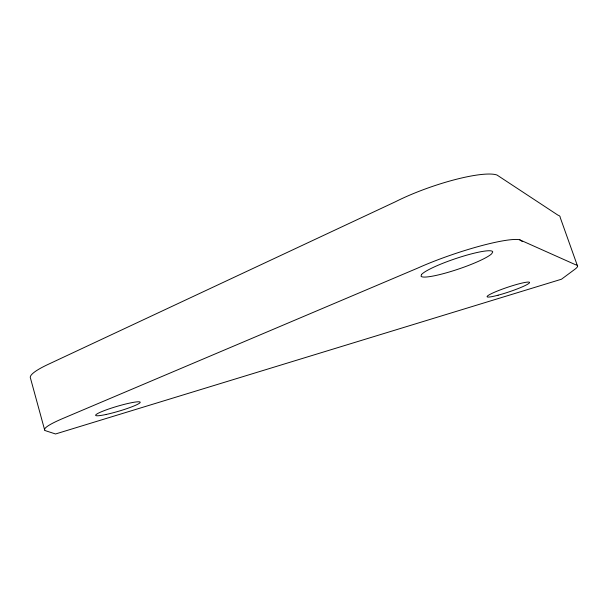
<?xml version="1.0" encoding="UTF-8"?>
<svg xmlns="http://www.w3.org/2000/svg" width="608" height="608" viewBox="0 0 608 608"><rect width="100%" height="100%" fill="white"/><g stroke="black" fill="none" stroke-linecap="round" stroke-linejoin="round"><path stroke-width="0.91" d="M519.642 239.757L575.601 264.754A72.519 7.82 -18.6 0 1 574.841 269.306L561.488 279.216L55.541 433.975L45.874 430.829A75.422 8.33 -16.4 0 1 64.106 417.954L417.643 268.128A68.909 9.857 -18.7 0 1 519.642 239.757L522.386 241.574M577.6 266.258L560.188 217.406A72.01 10.898 -19 0 0 557.924 215.133L497.025 175.043A68.286 13.68 -19.1 0 0 395.496 201.727L49.149 363.918A74.875 11.605 -15.9 0 0 30.461 378.1L44.673 430.046M421.511 274.542L421.04 276.184A37.856 5.411 -18.7 0 0 453.864 270.575A37.856 5.411 -18.7 0 0 491.659 253.802L492.731 251.97A37.856 5.411 -18.7 0 0 459.792 257.252A37.856 5.411 -18.7 0 0 421.511 274.542M106.278 414.436A23.264 2.569 -16.4 0 0 140.205 402.374A23.264 2.569 -16.4 0 0 107.137 409.564A23.264 2.569 -16.4 0 0 106.278 414.436M498.112 295.192A22.374 2.409 -18.6 0 0 529.576 282.454A22.374 2.409 -18.6 0 0 497.39 291.027A22.374 2.409 -18.6 0 0 498.112 295.192"/></g></svg>
